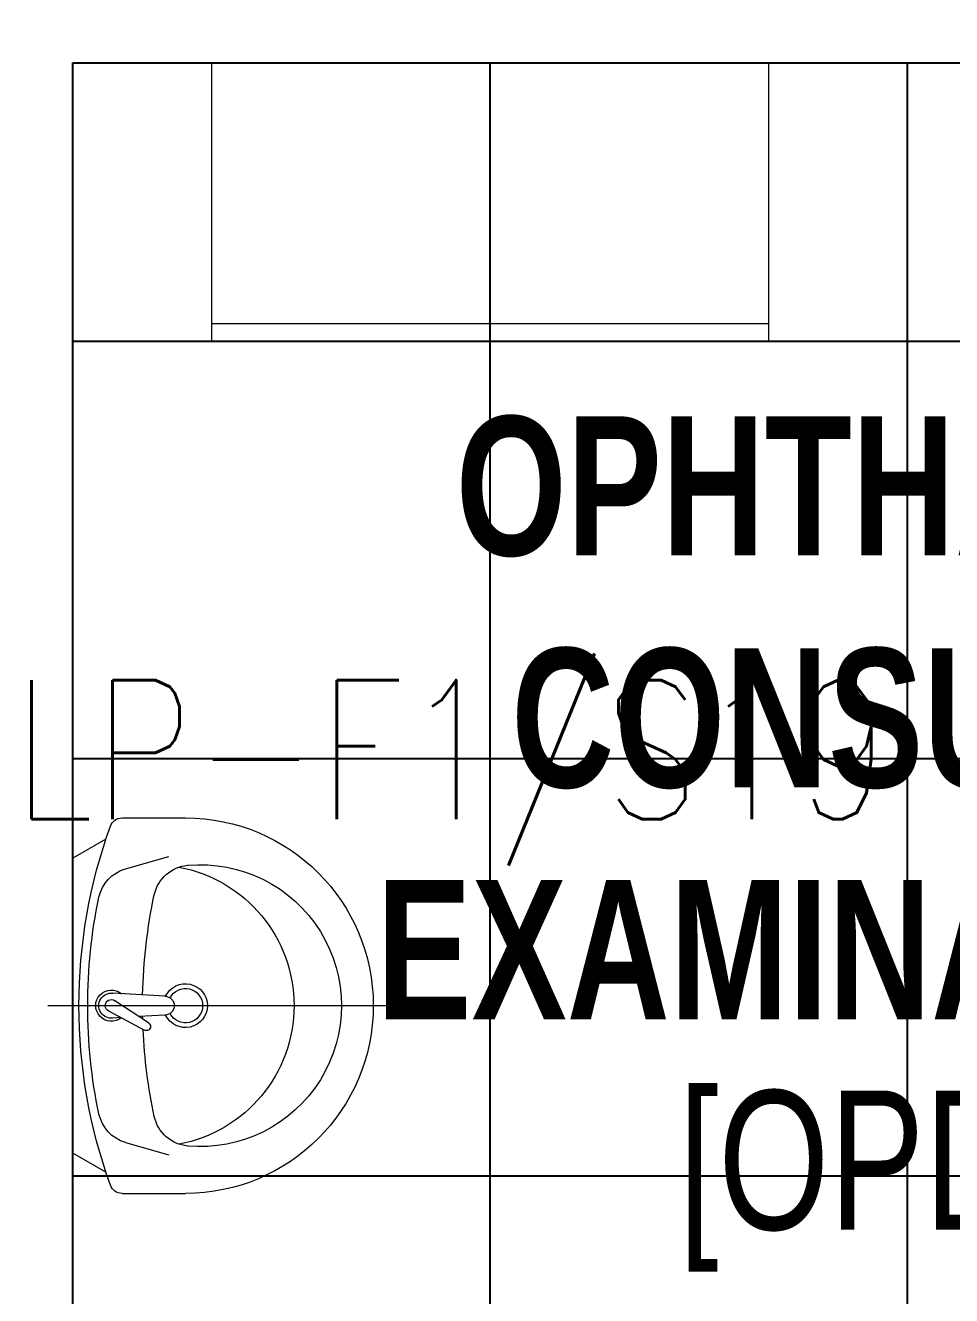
# Model space of a CAD drawing. Extents: x -12260 to 57327, y -29287 to 19916.
# Drawn here: x 10208 to 11539, y -9032 to -7206 of the extents above; entities that cross this region are included whole.
import ezdxf
from ezdxf import colors
from ezdxf.entities.mleader import LeaderData, LeaderLine
from ezdxf.math import Vec2, Vec3

# ---------------------------------------------------------------- set-up
doc = ezdxf.new("R2010")
doc.units = 0
doc.header["$LTSCALE"] = 0.25
doc.linetypes.add('DASHDOT', pattern=[25.4, 12.7, -6.35, 0, -6.35])
for name, color, linetype, lineweight in [('01-First Floor-FUR$0$72_EGR_BASE_TEXT', 252, 'Continuous', 5), ('01-First Floor-FUR$0$LOADING', 253, 'Continuous', 5), ('01-First Floor-FUR$0$SANIT', 250, 'Continuous', 5), ('01-First Floor-FUR$0$Walls', 251, 'Continuous', 5), ('E-LITE-CIRC', 6, 'Continuous', 25), ('E-LITE-CLNG-CNDT', 6, 'DASHDOT', 35)]:
    doc.layers.add(name, color=color, linetype=linetype, lineweight=lineweight)
doc.layers.add('01-First Floor-FUR$0$FALSE CEILING', color=251, linetype='Continuous')
doc.styles.add('01-First Floor-FUR$0$X3G_ENTITY_9EC9', font='swisscl.ttf', dxfattribs={"height": 0.2})
doc.styles.add('01-First Floor-FUR$0$X3G_ENTITY_9F38', font='swisscl.ttf', dxfattribs={"height": 0.2})
doc.styles.add('DC_SIMPLEX', font='SIMPLEX.shx', dxfattribs={"width": 0.7})

# ---------------------------------------------------------------- blocks, each defined once
blk = doc.blocks.new('01-First Floor-FUR$0$GF21027-P')
at = {"layer": '01-First Floor-FUR$0$LOADING'}
for p, q in [((0.4, 0.4), (-0.4, 0.4)), ((-0.4, 0.4), (-0.4, 0)), ((0.4, 0), (0.4, 0.4)), ((-0.4, 0.025), (0.4, 0.025)), ((-0.4, 0), (0.4, 0))]:
    blk.add_line(p, q, dxfattribs=at)
blk = doc.blocks.new('01-First Floor-FUR$0$lav-manta 60')
at = {"layer": '01-First Floor-FUR$0$SANIT'}
for p, q in [((0, 0.04), (0, -0.56)), ((-0.2658, -0.0529), (-0.2358, 0)), ((-0.2358, 0), (0.2358, 0)), ((0.2658, -0.0529), (0.2358, 0)), ((0.0389, -0.1142), (0.0087, -0.0575)), ((-0.3, -0.0789), (-0.3, -0.18)), ((-0.015, -0.1473), (-0.0199, -0.064)), ((0.0274, -0.121), (-0.0078, -0.0673)), ((0.0191, -0.077), (0.0199, -0.064)), ((0.3, -0.0789), (0.3, -0.18)), ((-0.2185, -0.0841), (-0.2383, -0.1537)), ((0.2185, -0.0841), (0.2383, -0.1537)), ((0.015, -0.1473), (0.0174, -0.1057))]:
    blk.add_line(p, q, dxfattribs=at)
for centre, radius, start, end in [((0, -0.8557), 0.8457, 70.1771, 109.8229), ((0, -0.8696), 0.8457, 78.1914, 101.8086), ((0, -0.0617), 0.025, 320.7474, 220.368), ((-0.28, -0.0789), 0.02, 109.8229, 180), ((-0.1608, -0.1006), 0.06, 101.8086, 164.0794), ((0, -0.0617), 0.02, 353.2671, 186.682), ((0, -0.0617), 0.00966, 25.4127, 215.9577), ((0.1608, -0.1006), 0.06, 15.9206, 78.1914), ((0.28, -0.0789), 0.02, 0, 70.1771), ((0, -0.9572), 0.8457, 91.1572, 102.0883), ((0, -0.9572), 0.8457, 88.5486, 88.844), ((0.0332, -0.1176), 0.00666, 210.6852, 30.6852), ((0, -0.9572), 0.8457, 77.9117, 87.4274), ((-0.1645, -0.189), 0.06, 102.0883, 174.8142), ((0.1645, -0.189), 0.06, 5.1858, 77.9117), ((0, -0.18), 0.035, 115.3106, 64.6894), ((0, -0.18), 0.0275, 117.1496, 62.8504), ((0, -0.1473), 0.015, 180, 0), ((0, -0.18), 0.3, 180, 0), ((0, -0.1282), 0.2252, 190.6097, 349.3903), ((0, -0.2039), 0.2252, 174.8142, 5.1858)]:
    blk.add_arc(centre, radius, start, end, dxfattribs=at)
blk = doc.blocks.new('01-First Floor-FUR')
at = {"layer": '01-First Floor-FUR$0$FALSE CEILING', "linetype": 'Continuous'}
for p, q in [((10876, -10660), (10876, -7260)), ((11476, -10660), (11476, -7260)), ((10276, -7660), (14276, -7660)), ((10276, -8260), (14276, -8260)), ((10276, -8860), (14276, -8860))]:
    blk.add_line(p, q, dxfattribs=at)
at = {"layer": '01-First Floor-FUR$0$FALSE CEILING'}
blk.add_lwpolyline([(10276, -7260), (14276, -7260), (14276, -10660), (10276, -10660)], close=True, dxfattribs=at)
at = {"layer": '01-First Floor-FUR$0$Walls'}
for q in [(14276, -7260), (10276, -10660)]:
    blk.add_line((10276, -7260), q, dxfattribs=at)
at = {"layer": '01-First Floor-FUR$0$LOADING', "color": 1, "xscale": -1000, "yscale": 1000, "zscale": 1000, "rotation": 359.9999999790883}
blk.add_blockref('01-First Floor-FUR$0$GF21027-P', (10876, -7660, -0.1), dxfattribs=at)
at = {"layer": '01-First Floor-FUR$0$SANIT', "xscale": -900.000000000201, "yscale": 900.000000000201, "zscale": 900.000000000201, "rotation": 90}
blk.add_blockref('01-First Floor-FUR$0$lav-manta 60', (10276, -8615.5, 0), dxfattribs=at)
at = {"layer": '01-First Floor-FUR$0$72_EGR_BASE_TEXT', "insert": (11777.5, -7768.2, 0), "char_height": 200, "width": 2765.698, "attachment_point": 2, "style": '01-First Floor-FUR$0$X3G_ENTITY_9EC9'}
blk.add_mtext('{\\fSwis721 LtCn BT|b1|i0|c0|p34;OPHTHALMOLOGY CONSULTATION / EXAMINATION ROOM}', dxfattribs=at)
at = {"layer": '01-First Floor-FUR$0$72_EGR_BASE_TEXT', "insert": (11602.6, -8737.5, -0.1), "char_height": 200, "attachment_point": 2, "style": '01-First Floor-FUR$0$X3G_ENTITY_9F38'}
blk.add_mtext('[OPDF09]', dxfattribs=at)
blk = doc.blocks.new('ARR0W')
at = {"color": 45}
blk.add_ellipse((0, 0), major_axis=(0.4, 0), ratio=0.4, dxfattribs=at)
at = {"color": 45, "ltscale": 0.5}
blk.add_solid([(-1.4, 0.167), (-0.4, 0), (-1.4, -0.167)], dxfattribs=at)

msp = doc.modelspace()

# ---------------------------------------------------------------- block references
at = {"layer": 'E-LITE-CLNG-CNDT'}
msp.add_blockref('01-First Floor-FUR', (0, 0), dxfattribs=at)

# ---------------------------------------------------------------- leaders
at = {"layer": 'E-LITE-CIRC'}
ml = msp.add_multileader_mtext('Standard', dxfattribs=at)
ml.set_content('{\\Fdc_el_romans|c0;\\W0.8;TO\\Fromans|c0; \\Fsimplex|c0;LP-F1/S19}', color=256, style='DC_SIMPLEX')
ml.set_leader_properties()
ml.set_arrow_properties(name='ARR0W')
ml.build(insert=Vec2(0, 0))
ml.multileader.update_dxf_attribs({"dogleg_length": 200, "arrow_head_size": 140, "scale": 100})
ctx = ml.context
ctx.base_point, ctx.scale, ctx.char_height, ctx.arrow_head_size, ctx.landing_gap_size, ctx.plane_origin, ctx.plane_x_axis, ctx.plane_y_axis = Vec3(9558.8, -8280.8, 0), 100, 200, 140, 140, Vec3(32716.9, -3078.5, 0), Vec3(1, -0.000001, 0), Vec3(0.000001, 1, 0)
ctx.text_align_type = 2
notes = []
notes.append((ctx, [(1, (1, 1, 0), (11699.9, -8280.8, 0), (-1, 0.000001, 0), 108.8, [(0, [(11662.3, -7026.6, 0)], 0, [])])]))
ctx.mtext.insert, ctx.mtext.text_direction, ctx.mtext.rotation, ctx.mtext.alignment, ctx.mtext.flow_direction = Vec3(11451.1, -8147.4, 0), Vec3(1, -0.000001, 0), 6.283185, 3, 5
for ctx, leaders in notes:
    for number, flags, end, landing, length, lines in leaders:
        leader = LeaderData()
        leader.index, (leader.has_last_leader_line, leader.has_dogleg_vector, leader.attachment_direction) = number, flags
        leader.last_leader_point, leader.dogleg_vector, leader.dogleg_length = Vec3(end), Vec3(landing), length
        for number, points, colour, breaks in lines:
            line = LeaderLine()
            line.index, line.vertices, line.color, line.breaks = number, Vec3.list(points), colors.encode_raw_color(colour), breaks
            leader.lines.append(line)
        ctx.leaders.append(leader)

doc.saveas('drawing.dxf')
